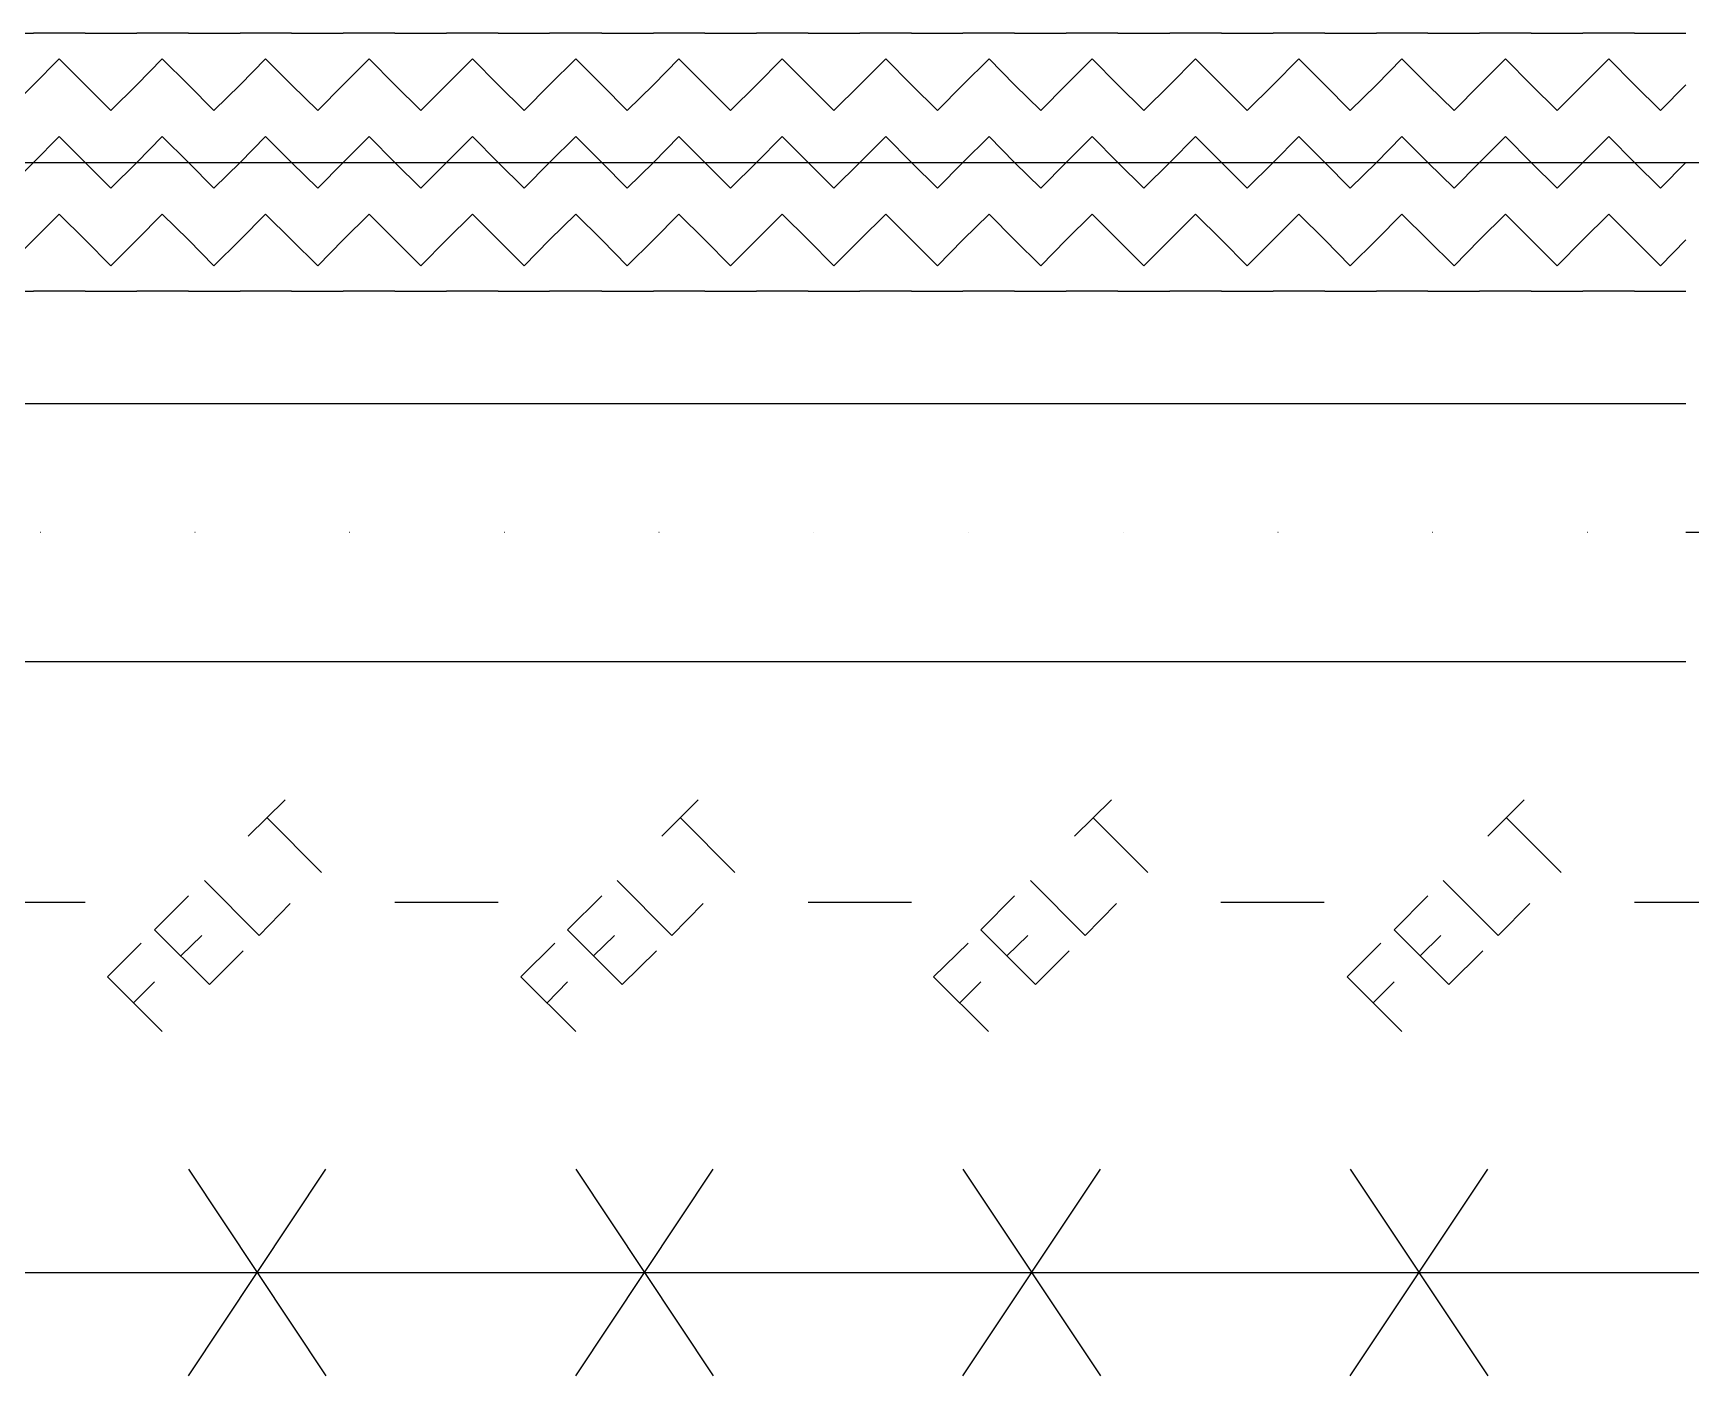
# Model space of a CAD drawing. Header units: inches. Extents: x 47316 to 59086, y 3141 to 11743.
# Drawn here: x 47401.94 to 47434.23, y 7523.04 to 7549.07 of the extents above; entities that cross this region are included whole.
import ezdxf

# ---------------------------------------------------------------- set-up
doc = ezdxf.new("R2010")
doc.units = ezdxf.units.IN
doc.header["$MEASUREMENT"] = 0

msp = doc.modelspace()

# ---------------------------------------------------------------- linework, layer by layer
at = {"color": 0, "lineweight": -3}
for p, q in [((47400.929, 7549.071), (47401.942, 7549.071)), ((47402.943, 7549.071), (47401.942, 7549.071)), ((47402.943, 7549.071), (47403.943, 7549.071)), ((47404.944, 7549.071), (47403.943, 7549.071)), ((47404.944, 7549.071), (47405.945, 7549.071)), ((47406.945, 7549.071), (47405.945, 7549.071)), ((47406.945, 7549.071), (47407.946, 7549.071)), ((47408.946, 7549.071), (47407.946, 7549.071)), ((47408.946, 7549.071), (47409.947, 7549.071)), ((47410.948, 7549.071), (47409.947, 7549.071)), ((47410.948, 7549.071), (47411.948, 7549.071)), ((47412.961, 7549.071), (47411.948, 7549.071)), ((47412.961, 7549.071), (47413.962, 7549.071)), ((47414.962, 7549.071), (47413.962, 7549.071)), ((47414.962, 7549.071), (47415.963, 7549.071)), ((47416.964, 7549.071), (47415.963, 7549.071)), ((47416.964, 7549.071), (47417.964, 7549.071)), ((47418.965, 7549.071), (47417.964, 7549.071)), ((47418.965, 7549.071), (47419.965, 7549.071)), ((47420.966, 7549.071), (47419.965, 7549.071)), ((47420.966, 7549.071), (47421.967, 7549.071)), ((47422.967, 7549.071), (47421.967, 7549.071)), ((47422.967, 7549.071), (47423.98, 7549.071)), ((47424.981, 7549.071), (47423.98, 7549.071)), ((47424.981, 7549.071), (47425.982, 7549.071)), ((47426.982, 7549.071), (47425.982, 7549.071)), ((47426.982, 7549.071), (47427.983, 7549.071)), ((47428.983, 7549.071), (47427.983, 7549.071)), ((47428.983, 7549.071), (47429.984, 7549.071)), ((47430.985, 7549.071), (47429.984, 7549.071)), ((47430.985, 7549.071), (47431.985, 7549.071)), ((47432.986, 7549.071), (47431.985, 7549.071)), ((47432.986, 7549.071), (47433.986, 7549.071)), ((47401.942, 7548.07), (47402.436, 7548.577)), ((47402.436, 7548.577), (47402.943, 7548.07)), ((47403.943, 7548.07), (47404.437, 7548.577)), ((47404.437, 7548.577), (47404.944, 7548.07)), ((47405.945, 7548.07), (47406.439, 7548.577)), ((47406.439, 7548.577), (47406.945, 7548.07)), ((47407.946, 7548.07), (47408.452, 7548.577)), ((47408.452, 7548.577), (47408.946, 7548.07)), ((47409.947, 7548.07), (47410.453, 7548.577)), ((47410.453, 7548.577), (47410.948, 7548.07)), ((47411.948, 7548.07), (47412.455, 7548.577)), ((47412.455, 7548.577), (47412.961, 7548.07)), ((47413.962, 7548.07), (47414.456, 7548.577)), ((47414.456, 7548.577), (47414.962, 7548.07)), ((47415.963, 7548.07), (47416.457, 7548.577)), ((47416.457, 7548.577), (47416.964, 7548.07)), ((47417.964, 7548.07), (47418.471, 7548.577)), ((47418.471, 7548.577), (47418.965, 7548.07)), ((47419.965, 7548.07), (47420.472, 7548.577)), ((47420.472, 7548.577), (47420.966, 7548.07)), ((47421.967, 7548.07), (47422.473, 7548.577)), ((47422.473, 7548.577), (47422.967, 7548.07)), ((47423.98, 7548.07), (47424.474, 7548.577)), ((47424.474, 7548.577), (47424.981, 7548.07)), ((47425.982, 7548.07), (47426.476, 7548.577)), ((47426.476, 7548.577), (47426.982, 7548.07)), ((47427.983, 7548.07), (47428.477, 7548.577)), ((47428.477, 7548.577), (47428.983, 7548.07)), ((47429.984, 7548.07), (47430.49, 7548.577)), ((47430.49, 7548.577), (47430.985, 7548.07)), ((47431.985, 7548.07), (47432.492, 7548.577)), ((47432.492, 7548.577), (47432.986, 7548.07)), ((47401.942, 7548.07), (47401.436, 7547.576)), ((47403.437, 7547.576), (47402.943, 7548.07)), ((47403.943, 7548.07), (47403.437, 7547.576)), ((47405.438, 7547.576), (47404.944, 7548.07)), ((47405.945, 7548.07), (47405.438, 7547.576)), ((47407.452, 7547.576), (47406.945, 7548.07)), ((47407.946, 7548.07), (47407.452, 7547.576)), ((47409.453, 7547.576), (47408.946, 7548.07)), ((47409.947, 7548.07), (47409.453, 7547.576)), ((47411.454, 7547.576), (47410.948, 7548.07)), ((47411.948, 7548.07), (47411.454, 7547.576)), ((47413.455, 7547.576), (47412.961, 7548.07)), ((47413.962, 7548.07), (47413.455, 7547.576)), ((47415.457, 7547.576), (47414.962, 7548.07)), ((47415.963, 7548.07), (47415.457, 7547.576)), ((47417.458, 7547.576), (47416.964, 7548.07)), ((47417.964, 7548.07), (47417.458, 7547.576)), ((47419.471, 7547.576), (47418.965, 7548.07)), ((47419.965, 7548.07), (47419.471, 7547.576)), ((47421.473, 7547.576), (47420.966, 7548.07)), ((47421.967, 7548.07), (47421.473, 7547.576)), ((47423.474, 7547.576), (47422.967, 7548.07)), ((47423.98, 7548.07), (47423.474, 7547.576)), ((47425.475, 7547.576), (47424.981, 7548.07)), ((47425.982, 7548.07), (47425.475, 7547.576)), ((47427.476, 7547.576), (47426.982, 7548.07)), ((47427.983, 7548.07), (47427.476, 7547.576)), ((47429.49, 7547.576), (47428.983, 7548.07)), ((47429.984, 7548.07), (47429.49, 7547.576)), ((47431.491, 7547.576), (47430.985, 7548.07)), ((47431.985, 7548.07), (47431.491, 7547.576)), ((47433.492, 7547.576), (47432.986, 7548.07)), ((47433.986, 7548.07), (47433.492, 7547.576)), ((47401.942, 7546.563), (47402.436, 7547.069)), ((47402.436, 7547.069), (47402.943, 7546.563)), ((47403.943, 7546.563), (47404.437, 7547.069)), ((47404.437, 7547.069), (47404.944, 7546.563)), ((47405.945, 7546.563), (47406.439, 7547.069)), ((47406.439, 7547.069), (47406.945, 7546.563)), ((47407.946, 7546.563), (47408.452, 7547.069)), ((47408.452, 7547.069), (47408.946, 7546.563)), ((47409.947, 7546.563), (47410.453, 7547.069)), ((47410.453, 7547.069), (47410.948, 7546.563)), ((47411.948, 7546.563), (47412.455, 7547.069)), ((47412.455, 7547.069), (47412.961, 7546.563)), ((47413.962, 7546.563), (47414.456, 7547.069)), ((47414.456, 7547.069), (47414.962, 7546.563)), ((47415.963, 7546.563), (47416.457, 7547.069)), ((47416.457, 7547.069), (47416.964, 7546.563)), ((47417.964, 7546.563), (47418.471, 7547.069)), ((47418.471, 7547.069), (47418.965, 7546.563)), ((47419.965, 7546.563), (47420.472, 7547.069)), ((47420.472, 7547.069), (47420.966, 7546.563)), ((47421.967, 7546.563), (47422.473, 7547.069)), ((47422.473, 7547.069), (47422.967, 7546.563)), ((47423.98, 7546.563), (47424.474, 7547.069)), ((47424.474, 7547.069), (47424.981, 7546.563)), ((47425.982, 7546.563), (47426.476, 7547.069)), ((47426.476, 7547.069), (47426.982, 7546.563)), ((47427.983, 7546.563), (47428.477, 7547.069)), ((47428.477, 7547.069), (47428.983, 7546.563)), ((47429.984, 7546.563), (47430.49, 7547.069)), ((47430.49, 7547.069), (47430.985, 7546.563)), ((47431.985, 7546.563), (47432.492, 7547.069)), ((47432.492, 7547.069), (47432.986, 7546.563)), ((47400.929, 7546.563), (47401.942, 7546.563)), ((47401.436, 7546.069), (47401.942, 7546.563)), ((47401.942, 7546.563), (47402.943, 7546.563)), ((47402.943, 7546.563), (47403.437, 7546.069)), ((47402.943, 7546.563), (47403.943, 7546.563)), ((47403.437, 7546.069), (47403.943, 7546.563)), ((47403.943, 7546.563), (47404.944, 7546.563)), ((47404.944, 7546.563), (47405.438, 7546.069)), ((47404.944, 7546.563), (47405.945, 7546.563)), ((47405.438, 7546.069), (47405.945, 7546.563)), ((47405.945, 7546.563), (47406.945, 7546.563)), ((47406.945, 7546.563), (47407.452, 7546.069)), ((47406.945, 7546.563), (47407.946, 7546.563)), ((47407.452, 7546.069), (47407.946, 7546.563)), ((47407.946, 7546.563), (47408.946, 7546.563)), ((47408.946, 7546.563), (47409.453, 7546.069)), ((47408.946, 7546.563), (47409.947, 7546.563)), ((47409.453, 7546.069), (47409.947, 7546.563)), ((47409.947, 7546.563), (47410.948, 7546.563)), ((47410.948, 7546.563), (47411.454, 7546.069)), ((47410.948, 7546.563), (47411.948, 7546.563)), ((47411.454, 7546.069), (47411.948, 7546.563)), ((47411.948, 7546.563), (47412.961, 7546.563)), ((47412.961, 7546.563), (47413.455, 7546.069)), ((47412.961, 7546.563), (47413.962, 7546.563)), ((47413.455, 7546.069), (47413.962, 7546.563)), ((47413.962, 7546.563), (47414.962, 7546.563)), ((47414.962, 7546.563), (47415.457, 7546.069)), ((47414.962, 7546.563), (47415.963, 7546.563)), ((47415.457, 7546.069), (47415.963, 7546.563)), ((47415.963, 7546.563), (47416.964, 7546.563)), ((47416.964, 7546.563), (47417.458, 7546.069)), ((47416.964, 7546.563), (47417.964, 7546.563)), ((47417.458, 7546.069), (47417.964, 7546.563)), ((47417.964, 7546.563), (47418.965, 7546.563)), ((47418.965, 7546.563), (47419.471, 7546.069)), ((47418.965, 7546.563), (47419.965, 7546.563)), ((47419.471, 7546.069), (47419.965, 7546.563)), ((47419.965, 7546.563), (47420.966, 7546.563)), ((47420.966, 7546.563), (47421.473, 7546.069)), ((47420.966, 7546.563), (47421.967, 7546.563)), ((47421.473, 7546.069), (47421.967, 7546.563)), ((47421.967, 7546.563), (47422.967, 7546.563)), ((47422.967, 7546.563), (47423.474, 7546.069)), ((47422.967, 7546.563), (47423.98, 7546.563)), ((47423.474, 7546.069), (47423.98, 7546.563)), ((47423.98, 7546.563), (47424.981, 7546.563)), ((47424.981, 7546.563), (47425.475, 7546.069)), ((47424.981, 7546.563), (47425.982, 7546.563)), ((47425.475, 7546.069), (47425.982, 7546.563)), ((47425.982, 7546.563), (47426.982, 7546.563)), ((47426.982, 7546.563), (47427.476, 7546.069)), ((47426.982, 7546.563), (47427.983, 7546.563)), ((47427.476, 7546.069), (47427.983, 7546.563)), ((47427.983, 7546.563), (47428.983, 7546.563)), ((47428.983, 7546.563), (47429.49, 7546.069)), ((47428.983, 7546.563), (47429.984, 7546.563)), ((47429.49, 7546.069), (47429.984, 7546.563)), ((47429.984, 7546.563), (47430.985, 7546.563)), ((47430.985, 7546.563), (47431.491, 7546.069)), ((47430.985, 7546.563), (47431.985, 7546.563)), ((47431.491, 7546.069), (47431.985, 7546.563)), ((47431.985, 7546.563), (47432.986, 7546.563)), ((47432.986, 7546.563), (47433.492, 7546.069)), ((47432.986, 7546.563), (47433.986, 7546.563)), ((47433.492, 7546.069), (47433.986, 7546.563)), ((47433.986, 7546.563), (47434.234, 7546.563)), ((47401.942, 7545.068), (47402.436, 7545.562)), ((47402.436, 7545.562), (47402.943, 7545.068)), ((47403.943, 7545.068), (47404.437, 7545.562)), ((47404.437, 7545.562), (47404.944, 7545.068)), ((47405.945, 7545.068), (47406.439, 7545.562)), ((47406.439, 7545.562), (47406.945, 7545.068)), ((47407.946, 7545.068), (47408.452, 7545.562)), ((47408.452, 7545.562), (47408.946, 7545.068)), ((47409.947, 7545.068), (47410.453, 7545.562)), ((47410.453, 7545.562), (47410.948, 7545.068)), ((47411.948, 7545.068), (47412.455, 7545.562)), ((47412.455, 7545.562), (47412.961, 7545.068)), ((47413.962, 7545.068), (47414.456, 7545.562)), ((47414.456, 7545.562), (47414.962, 7545.068)), ((47415.963, 7545.068), (47416.457, 7545.562)), ((47416.457, 7545.562), (47416.964, 7545.068)), ((47417.964, 7545.068), (47418.471, 7545.562)), ((47418.471, 7545.562), (47418.965, 7545.068)), ((47419.965, 7545.068), (47420.472, 7545.562)), ((47420.472, 7545.562), (47420.966, 7545.068)), ((47421.967, 7545.068), (47422.473, 7545.562)), ((47422.473, 7545.562), (47422.967, 7545.068)), ((47423.98, 7545.068), (47424.474, 7545.562)), ((47424.474, 7545.562), (47424.981, 7545.068)), ((47425.982, 7545.068), (47426.476, 7545.562)), ((47426.476, 7545.562), (47426.982, 7545.068)), ((47427.983, 7545.068), (47428.477, 7545.562)), ((47428.477, 7545.562), (47428.983, 7545.068)), ((47429.984, 7545.068), (47430.49, 7545.562)), ((47430.49, 7545.562), (47430.985, 7545.068)), ((47431.985, 7545.068), (47432.492, 7545.562)), ((47432.492, 7545.562), (47432.986, 7545.068)), ((47401.942, 7545.068), (47401.436, 7544.562)), ((47403.437, 7544.562), (47402.943, 7545.068)), ((47403.943, 7545.068), (47403.437, 7544.562)), ((47405.438, 7544.562), (47404.944, 7545.068)), ((47405.945, 7545.068), (47405.438, 7544.562)), ((47407.452, 7544.562), (47406.945, 7545.068)), ((47407.946, 7545.068), (47407.452, 7544.562)), ((47409.453, 7544.562), (47408.946, 7545.068)), ((47409.947, 7545.068), (47409.453, 7544.562)), ((47411.454, 7544.562), (47410.948, 7545.068)), ((47411.948, 7545.068), (47411.454, 7544.562)), ((47413.455, 7544.562), (47412.961, 7545.068)), ((47413.962, 7545.068), (47413.455, 7544.562)), ((47415.457, 7544.562), (47414.962, 7545.068)), ((47415.963, 7545.068), (47415.457, 7544.562)), ((47417.458, 7544.562), (47416.964, 7545.068)), ((47417.964, 7545.068), (47417.458, 7544.562)), ((47419.471, 7544.562), (47418.965, 7545.068)), ((47419.965, 7545.068), (47419.471, 7544.562)), ((47421.473, 7544.562), (47420.966, 7545.068)), ((47421.967, 7545.068), (47421.473, 7544.562)), ((47423.474, 7544.562), (47422.967, 7545.068)), ((47423.98, 7545.068), (47423.474, 7544.562)), ((47425.475, 7544.562), (47424.981, 7545.068)), ((47425.982, 7545.068), (47425.475, 7544.562)), ((47427.476, 7544.562), (47426.982, 7545.068)), ((47427.983, 7545.068), (47427.476, 7544.562)), ((47429.49, 7544.562), (47428.983, 7545.068)), ((47429.984, 7545.068), (47429.49, 7544.562)), ((47431.491, 7544.562), (47430.985, 7545.068)), ((47431.985, 7545.068), (47431.491, 7544.562)), ((47433.492, 7544.562), (47432.986, 7545.068)), ((47433.986, 7545.068), (47433.492, 7544.562)), ((47400.929, 7544.068), (47401.942, 7544.068)), ((47402.943, 7544.068), (47401.942, 7544.068)), ((47402.943, 7544.068), (47403.943, 7544.068)), ((47404.944, 7544.068), (47403.943, 7544.068)), ((47404.944, 7544.068), (47405.945, 7544.068)), ((47406.945, 7544.068), (47405.945, 7544.068)), ((47406.945, 7544.068), (47407.946, 7544.068)), ((47408.946, 7544.068), (47407.946, 7544.068)), ((47408.946, 7544.068), (47409.947, 7544.068)), ((47410.948, 7544.068), (47409.947, 7544.068)), ((47410.948, 7544.068), (47411.948, 7544.068)), ((47412.961, 7544.068), (47411.948, 7544.068)), ((47412.961, 7544.068), (47413.962, 7544.068)), ((47414.962, 7544.068), (47413.962, 7544.068)), ((47414.962, 7544.068), (47415.963, 7544.068)), ((47416.964, 7544.068), (47415.963, 7544.068)), ((47416.964, 7544.068), (47417.964, 7544.068)), ((47418.965, 7544.068), (47417.964, 7544.068)), ((47418.965, 7544.068), (47419.965, 7544.068)), ((47420.966, 7544.068), (47419.965, 7544.068)), ((47420.966, 7544.068), (47421.967, 7544.068)), ((47422.967, 7544.068), (47421.967, 7544.068)), ((47422.967, 7544.068), (47423.98, 7544.068)), ((47424.981, 7544.068), (47423.98, 7544.068)), ((47424.981, 7544.068), (47425.982, 7544.068)), ((47426.982, 7544.068), (47425.982, 7544.068)), ((47426.982, 7544.068), (47427.983, 7544.068)), ((47428.983, 7544.068), (47427.983, 7544.068)), ((47428.983, 7544.068), (47429.984, 7544.068)), ((47430.985, 7544.068), (47429.984, 7544.068)), ((47430.985, 7544.068), (47431.985, 7544.068)), ((47432.986, 7544.068), (47431.985, 7544.068)), ((47432.986, 7544.068), (47433.986, 7544.068)), ((47399.928, 7541.893), (47401.942, 7541.893)), ((47401.942, 7541.893), (47403.943, 7541.893)), ((47403.943, 7541.893), (47405.945, 7541.893)), ((47405.945, 7541.893), (47407.946, 7541.893)), ((47407.946, 7541.893), (47409.947, 7541.893)), ((47409.947, 7541.893), (47411.948, 7541.893)), ((47411.948, 7541.893), (47413.962, 7541.893)), ((47413.962, 7541.893), (47415.963, 7541.893)), ((47415.963, 7541.893), (47417.964, 7541.893)), ((47417.964, 7541.893), (47419.965, 7541.893)), ((47419.965, 7541.893), (47421.967, 7541.893)), ((47421.967, 7541.893), (47423.98, 7541.893)), ((47423.98, 7541.893), (47425.982, 7541.893)), ((47425.982, 7541.893), (47427.983, 7541.893)), ((47427.983, 7541.893), (47429.984, 7541.893)), ((47429.984, 7541.893), (47431.985, 7541.893)), ((47431.985, 7541.893), (47433.986, 7541.893)), ((47402.07, 7539.398), (47402.075, 7539.398)), ((47405.07, 7539.398), (47405.075, 7539.398)), ((47408.07, 7539.398), (47408.075, 7539.398)), ((47411.07, 7539.398), (47411.075, 7539.398)), ((47414.07, 7539.398), (47414.075, 7539.398)), ((47417.07, 7539.398), (47417.075, 7539.398)), ((47420.07, 7539.398), (47420.075, 7539.398)), ((47423.07, 7539.398), (47423.075, 7539.398)), ((47426.07, 7539.398), (47426.075, 7539.398)), ((47429.07, 7539.398), (47429.075, 7539.398)), ((47432.07, 7539.398), (47432.075, 7539.398)), ((47433.986, 7539.398), (47434.234, 7539.398)), ((47399.928, 7536.89), (47401.942, 7536.89)), ((47401.942, 7536.89), (47403.943, 7536.89)), ((47403.943, 7536.89), (47405.945, 7536.89)), ((47405.945, 7536.89), (47407.946, 7536.89)), ((47407.946, 7536.89), (47409.947, 7536.89)), ((47409.947, 7536.89), (47411.948, 7536.89)), ((47411.948, 7536.89), (47413.962, 7536.89)), ((47413.962, 7536.89), (47415.963, 7536.89)), ((47415.963, 7536.89), (47417.964, 7536.89)), ((47417.964, 7536.89), (47419.965, 7536.89)), ((47419.965, 7536.89), (47421.967, 7536.89)), ((47421.967, 7536.89), (47423.98, 7536.89)), ((47423.98, 7536.89), (47425.982, 7536.89)), ((47425.982, 7536.89), (47427.983, 7536.89)), ((47427.983, 7536.89), (47429.984, 7536.89)), ((47429.984, 7536.89), (47431.985, 7536.89)), ((47431.985, 7536.89), (47433.986, 7536.89)), ((47406.105, 7533.506), (47406.822, 7534.21)), ((47414.122, 7533.506), (47414.827, 7534.21)), ((47422.127, 7533.506), (47422.844, 7534.21)), ((47430.145, 7533.506), (47430.849, 7534.21)), ((47406.463, 7533.864), (47407.526, 7532.801)), ((47414.481, 7533.864), (47415.543, 7532.801)), ((47422.486, 7533.864), (47423.548, 7532.801)), ((47430.503, 7533.864), (47431.565, 7532.801)), ((47405.253, 7532.641), (47406.315, 7531.578)), ((47413.258, 7532.641), (47414.32, 7531.578)), ((47421.275, 7532.641), (47422.337, 7531.578)), ((47429.28, 7532.641), (47430.342, 7531.578)), ((47400.929, 7532.221), (47402.943, 7532.221)), ((47404.289, 7531.69), (47404.944, 7532.344)), ((47406.315, 7531.578), (47406.92, 7532.196)), ((47408.946, 7532.221), (47410.948, 7532.221)), ((47412.294, 7531.69), (47412.961, 7532.344)), ((47414.32, 7531.578), (47414.925, 7532.196)), ((47416.964, 7532.221), (47418.965, 7532.221)), ((47420.311, 7531.69), (47420.966, 7532.344)), ((47422.337, 7531.578), (47422.943, 7532.196)), ((47424.969, 7532.221), (47426.97, 7532.221)), ((47428.329, 7531.69), (47428.983, 7532.344)), ((47430.342, 7531.578), (47430.96, 7532.196)), ((47432.986, 7532.221), (47434.234, 7532.221)), ((47405.352, 7530.627), (47404.289, 7531.69)), ((47404.796, 7531.183), (47405.203, 7531.578)), ((47413.356, 7530.627), (47412.294, 7531.69)), ((47412.801, 7531.183), (47413.208, 7531.578)), ((47421.374, 7530.627), (47420.311, 7531.69)), ((47420.818, 7531.183), (47421.226, 7531.578)), ((47429.391, 7530.627), (47428.329, 7531.69)), ((47428.835, 7531.183), (47429.23, 7531.578)), ((47403.375, 7530.775), (47404.03, 7531.43)), ((47405.352, 7530.627), (47406.006, 7531.282)), ((47411.392, 7530.775), (47412.047, 7531.43)), ((47413.356, 7530.627), (47414.024, 7531.282)), ((47419.397, 7530.775), (47420.064, 7531.43)), ((47421.374, 7530.627), (47422.028, 7531.282)), ((47427.415, 7530.775), (47428.069, 7531.43)), ((47429.391, 7530.627), (47430.046, 7531.282)), ((47404.437, 7529.713), (47403.375, 7530.775)), ((47403.882, 7530.269), (47404.289, 7530.677)), ((47412.455, 7529.713), (47411.392, 7530.775)), ((47411.899, 7530.269), (47412.294, 7530.677)), ((47420.46, 7529.713), (47419.397, 7530.775)), ((47419.904, 7530.269), (47420.311, 7530.677)), ((47428.477, 7529.713), (47427.415, 7530.775)), ((47427.921, 7530.269), (47428.329, 7530.677)), ((47404.944, 7523.042), (47407.612, 7527.045)), ((47404.944, 7527.045), (47407.612, 7523.042)), ((47412.455, 7523.042), (47415.123, 7527.045)), ((47412.455, 7527.045), (47415.123, 7523.042)), ((47419.965, 7523.042), (47422.634, 7527.045)), ((47419.965, 7527.045), (47422.634, 7523.042)), ((47427.476, 7523.042), (47430.145, 7527.045)), ((47427.476, 7527.045), (47430.145, 7523.042)), ((47398.187, 7525.044), (47405.697, 7525.044)), ((47405.697, 7525.044), (47413.208, 7525.044)), ((47413.208, 7525.044), (47420.719, 7525.044)), ((47420.719, 7525.044), (47428.23, 7525.044)), ((47428.23, 7525.044), (47434.234, 7525.044))]:
    msp.add_line(p, q, dxfattribs=at)

doc.saveas('drawing.dxf')
